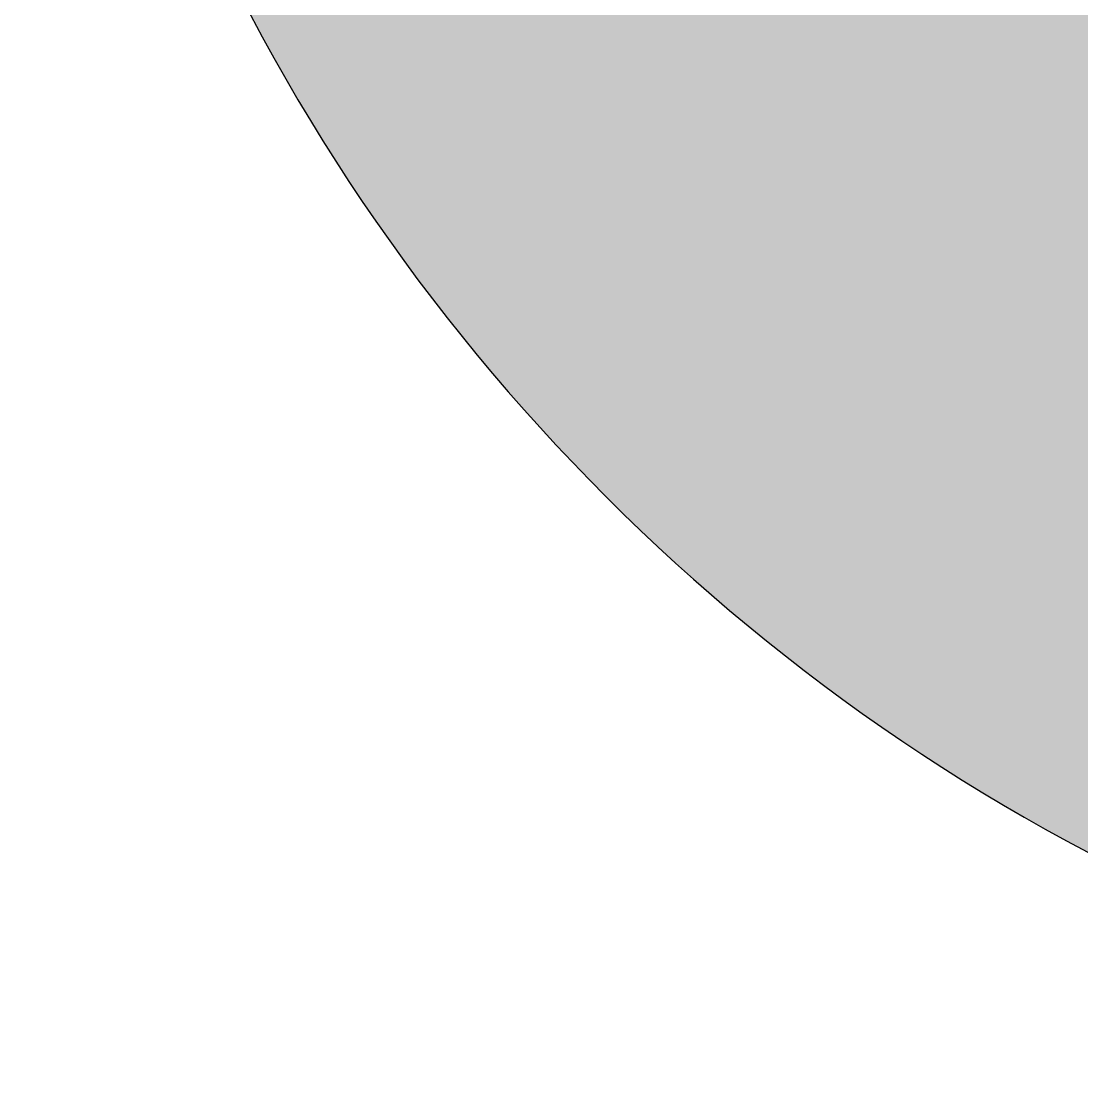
# Model space of a CAD drawing. Header units: millimetres. Extents: x -7743 to 13705, y 0 to 44172.
# Drawn here: x -5151.5 to -4792, y 27878.6 to 28238.2 of the extents above; entities that cross this region are included whole.
import ezdxf
from ezdxf.enums import TextEntityAlignment as Align

# ---------------------------------------------------------------- set-up
doc = ezdxf.new("R2010")
doc.units = ezdxf.units.MM
doc.set_wipeout_variables(frame=1)
doc.layers.add('Техника. Кран Zoomlion ZAT2000V', color=250, linetype='Continuous')
doc.layers.add('Техника. Кран Zoomlion ZAT2000V Штрих', color=7, linetype='Continuous', lineweight=15, true_color=0xa2ce47)
doc.styles.add('arial', font='arial.ttf')

# ---------------------------------------------------------------- blocks, each defined once
blk = doc.blocks.new('ZAT2000V-20240126.205312')
at = {"color": 0, "linetype": 'ByBlock', "lineweight": -2, "transparency": 16777216}
blk.add_wipeout([(669.22, 102.35), (646.05, 202.35), (608.03, 297.7), (556.04, 386.2), (491.26, 465.82), (415.19, 534.74), (329.57, 591.36), (236.38, 634.39), (137.76, 662.84), (35.96, 676.04), (-66.66, 673.71), (-167.74, 655.89), (-264.98, 622.99), (-356.12, 575.77), (-439.07, 515.31), (-511.93, 443.01), (-573.02, 360.52), (-620.94, 269.75), (-654.58, 172.77), (-673.18, 71.82), (-676.3, -30.77), (-663.87, -132.67), (-636.19, -231.51), (-593.87, -325.03), (-537.91, -411.07), (-469.58, -487.67), (-390.45, -553.06), (-302.35, -605.73), (-207.3, -644.48), (-107.48, -668.41), (-5.2, -676.98), (97.21, -669.98), (197.39, -647.59), (293.02, -610.3), (381.92, -558.99), (462.04, -494.82), (531.54, -419.28), (588.82, -334.1), (632.56, -241.24), (661.76, -142.84), (675.75, -41.15), (677, 0)], dxfattribs=at)
at = {"layer": 'Техника. Кран Zoomlion ZAT2000V Штрих', "true_color": 0x848484, "transparency": 16777216}
h = blk.add_hatch(color=252, dxfattribs=at)
h.dxf.hatch_style = 1
edge = h.paths.add_edge_path()
edge.add_arc((0, 0), 677, 0, 360)
edge = h.paths.add_edge_path(flags=17)
edge.add_arc((0, 0), 361.61, 0, 360)
at = {"layer": 'Техника. Кран Zoomlion ZAT2000V Штрих', "true_color": 0xcfcfcf, "transparency": 16777216}
h = blk.add_hatch(color=254, dxfattribs=at)
h.dxf.hatch_style = 1
edge = h.paths.add_edge_path()
edge.add_arc((0, 0), 361.61, 0, 360)
at = {"color": 0, "linetype": 'ByBlock', "lineweight": -2, "transparency": 16777216}
for radius in [677, 361.61]:
    blk.add_circle((0, 0), radius, dxfattribs=at)
blk = doc.blocks.new('ZAT2000V-20240127.06301')
at = {"color": 0, "linetype": 'ByBlock', "lineweight": -2, "transparency": 16777216}
blk.add_blockref('ZAT2000V-20240126.205312', (1855, 665), dxfattribs=at)
blk = doc.blocks.new('*U431')
at = {"color": 0, "linetype": 'ByBlock', "lineweight": -2, "transparency": 16777216, "xscale": -1}
blk.add_blockref('ZAT2000V-20240127.06301', (0, 0), dxfattribs=at)
at = {"layer": 'Defpoints', "color": 250, "linetype": 'ByBlock', "lineweight": -2, "ltscale": 30, "transparency": 16777216, "style": 'arial', "width": 0.8}
blk.add_attdef('МАРКА', text='', height=250, rotation=66.4464, dxfattribs=at).set_placement((2032.02, 13708.92), align=Align.MIDDLE_CENTER)

msp = doc.modelspace()

# ---------------------------------------------------------------- block references
at = {"layer": 'Техника. Кран Zoomlion ZAT2000V'}
msp.add_blockref('*U431', (-2619.49, 27890.57), dxfattribs=at)

doc.saveas('drawing.dxf')
